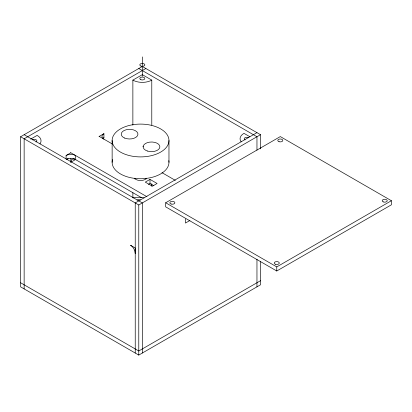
<?xml version="1.0" encoding="UTF-8"?>
<svg xmlns="http://www.w3.org/2000/svg" width="412" height="412" viewBox="0 0 412 412"><rect width="100%" height="100%" fill="white"/><g stroke="black" fill="none" stroke-linecap="round" stroke-linejoin="round"><path stroke-width="0.62" d="M135.234 253.359L135.234 247.962L130.506 245.233A6.685 3.857 60 0 1 135.234 253.421M260.502 261.713L260.502 284.805L138.777 355.082L20.6 286.855L20.6 136.748L142.325 66.466L260.502 134.698L260.502 148.809M145.869 68.516L24.143 138.792L24.143 288.9M30.648 139.132L37.147 135.383A13.369 7.72 0 0 1 39.959 143.906M132.87 125.14L132.87 80.113L142.325 74.654L151.781 80.113L151.781 125.14M66.1 159.017L66.1 155.509L70.828 152.78M99.189 136.403L103.917 133.673L103.917 137.768A6.685 3.857 0 0 0 102.799 138.628M66.394 159.434L68.165 158.409M102.439 138.623L103.917 137.768M70.828 158.563L70.828 162.271L75.834 159.382M150.004 179.39L145.282 182.119L152.368 186.214L157.096 183.484L150.004 179.39L150.004 183.484L153.825 185.688M148.428 184.396L150.004 183.484M256.959 132.654L135.234 202.931L135.234 353.038M20.6 136.748L138.777 204.975L260.502 134.698M165.675 202.766L280.309 136.583L391.4 200.716L391.4 204.81L276.766 270.993L165.675 206.86L165.675 202.766L276.766 266.904L391.4 200.716M189.911 220.487L185.462 223.057L185.462 218.963M260.502 280.711L138.777 350.988L20.6 282.761M138.777 68.516L256.959 136.748L256.959 150.215M249.868 136.748L243.961 133.333A13.369 7.72 0 0 0 241.144 141.857M98.988 136.29L112.368 144.015M161.978 172.659L175.358 180.379M70.627 152.667L146.996 196.756M73.413 158.368L141.419 197.631M24.143 134.698L142.325 202.931L142.325 353.038M276.766 266.904L276.766 270.993M256.959 259.272L256.959 286.855M168.966 140.497A28.413 16.403 0 0 1 126.345 154.706A28.413 16.403 0 0 1 126.345 126.293A28.413 16.403 0 0 1 168.966 140.497L168.966 162.333M151.781 183.675L151.781 186.25M142.325 56.918L142.325 76.184M138.777 204.975L138.777 355.082M132.87 192.682L132.87 197.827M112.141 140.497L112.141 162.333M245.119 139.905A2.508 1.447 0 0 1 244.877 137.814A2.508 1.447 0 0 1 248.503 137.768M151.781 80.113A13.369 7.72 0 0 1 132.87 80.113M32.45 139.91A2.508 1.447 0 0 1 36.148 139.817A2.508 1.447 0 0 1 35.983 141.949M133.467 197.889A13.369 7.72 0 0 1 144.092 197.889M137.005 200.093A2.508 1.447 0 0 1 140.384 200.005M134.709 178.88A6.685 3.857 0 0 1 135.419 178.283M145.683 178.283A6.685 3.857 0 0 1 146.399 178.88M146.687 178.195A6.685 3.857 0 0 1 140.554 180.518A6.685 3.857 0 0 1 134.415 178.195M70.828 162.271A6.685 3.863 60 0 1 75.499 159.573M103.917 139.132A6.685 3.857 0 0 1 103.917 133.673M66.1 155.509A6.685 3.857 0 0 1 75.556 155.509L75.556 159.604A6.685 3.857 0 0 0 66.543 159.367M168.812 160.639A28.413 16.403 0 0 1 139.575 178.726A28.413 16.403 0 0 1 112.558 159.521M143.268 146.399A3.342 1.931 0 0 1 142.861 146.667M140.852 79.686A2.508 1.447 0 0 0 144.818 78.666A2.508 1.447 0 0 0 141.301 77.193A2.508 1.447 0 0 0 140.852 79.686M140.919 66.069A2.508 1.447 0 0 0 144.823 64.972A2.508 1.447 0 0 0 141.228 63.566A2.508 1.447 0 0 0 140.919 66.069M275.293 264.216A2.508 1.447 0 0 0 279.259 263.191A2.508 1.447 0 0 0 275.741 261.718A2.508 1.447 0 0 0 275.293 264.216M171.109 204.017A2.508 1.447 0 0 0 174.868 202.766A2.508 1.447 0 0 0 171.109 201.514A2.508 1.447 0 0 0 171.109 204.017M279.058 141.697A2.508 1.447 0 0 0 282.817 140.44A2.508 1.447 0 0 0 279.058 139.189A2.508 1.447 0 0 0 279.058 141.697M383.242 201.89A2.508 1.447 0 0 0 387.208 200.865A2.508 1.447 0 0 0 383.69 199.398A2.508 1.447 0 0 0 383.242 201.89M124.681 138.072A8.358 4.826 0 0 0 137.896 134.662A8.358 4.826 0 0 0 126.175 129.759A8.358 4.826 0 0 0 124.681 138.072M147.342 151.008A8.358 4.826 0 0 0 159.877 146.832A8.358 4.826 0 0 0 147.342 142.65A8.358 4.826 0 0 0 147.342 151.008"/></g></svg>
